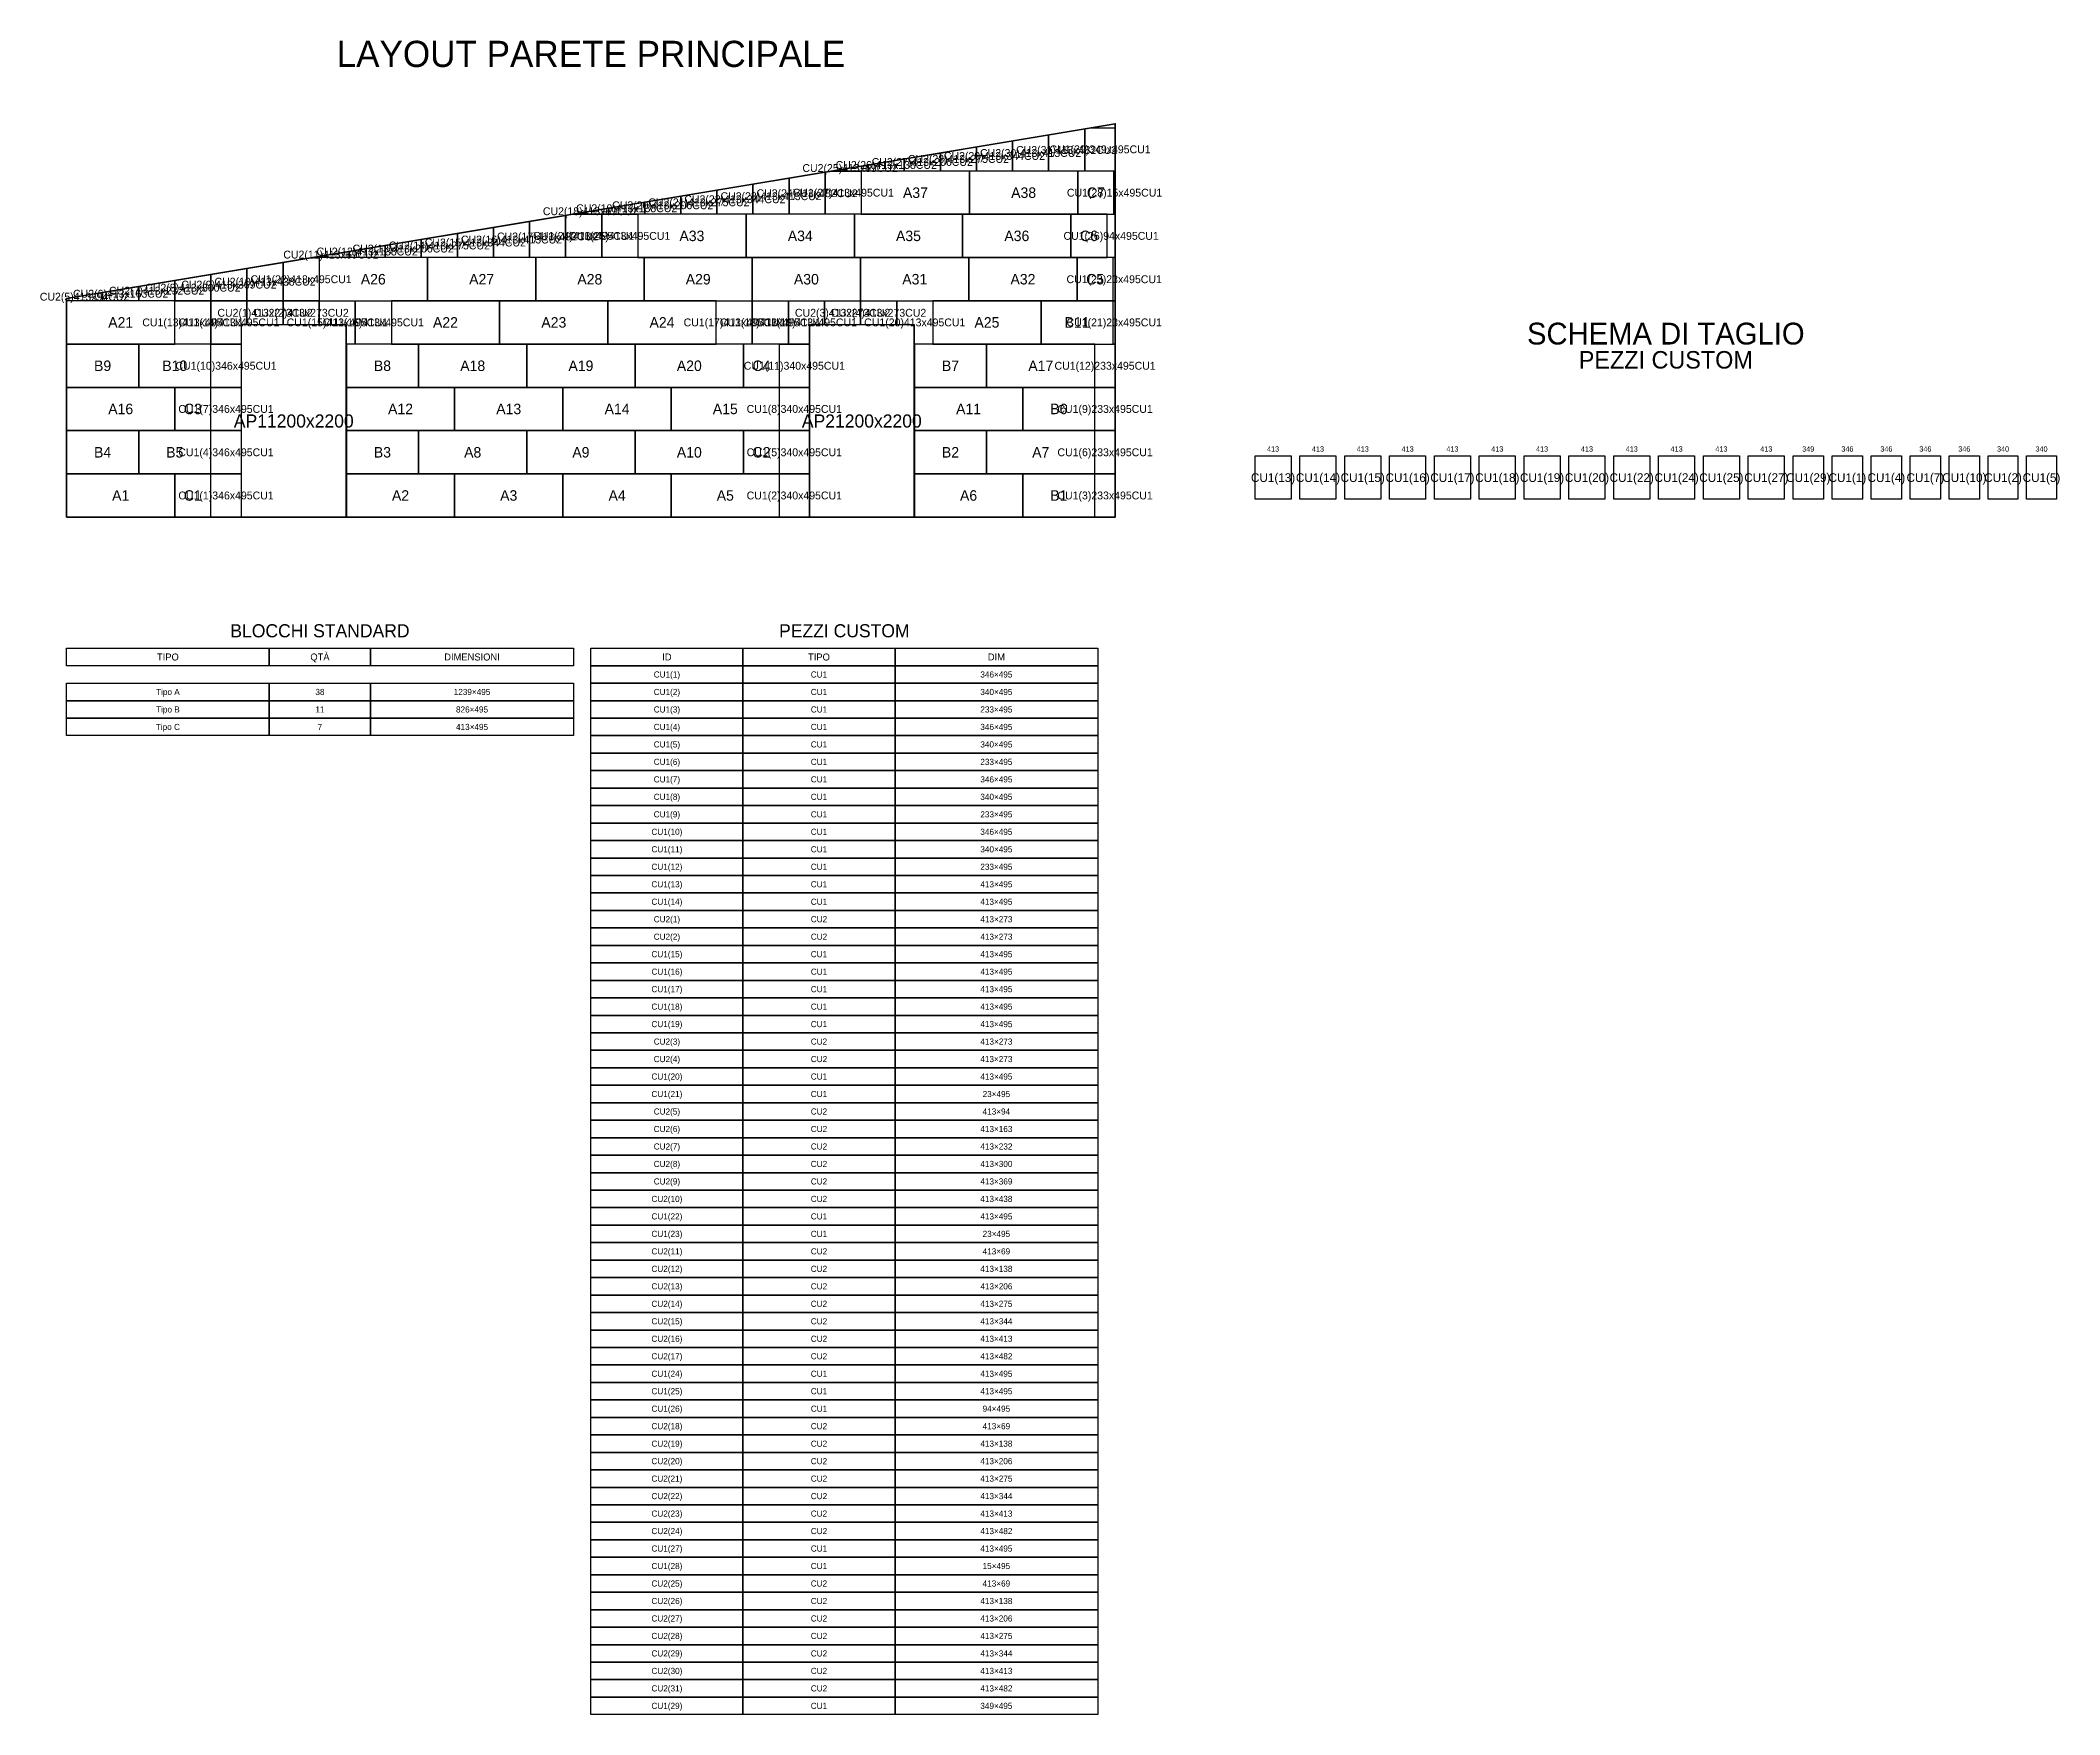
# Model space of a CAD drawing. Header units: metres. Extents: x -299 to 22806, y -29660 to 5454.
# Drawn here: x -299 to 22806, y -13700 to 5454 of the extents above; entities that cross this region are included whole.
import ezdxf
from ezdxf.enums import TextEntityAlignment as Align

# ---------------------------------------------------------------- set-up
doc = ezdxf.new("R2010")
doc.units = ezdxf.units.M
for name, color, linetype in [('APERTURE', 1, 'Continuous'), ('BLOCCHI_CUSTOM', 3, 'Continuous'), ('BLOCCHI_STD', 7, 'Continuous'), ('CARTIGLIO', 7, 'Continuous'), ('PARETE', 5, 'Continuous'), ('QUOTE', 6, 'Continuous'), ('TAGLIO', 4, 'Continuous'), ('TESTI', 7, 'Continuous')]:
    doc.layers.add(name, color=color, linetype=linetype)

msp = doc.modelspace()

# ---------------------------------------------------------------- linework, layer by layer
at = {"layer": 'APERTURE'}
for points in [[(2000, 0), (3200, 0), (3200, 2200), (2000, 2200), (2000, 0)], [(8500, 0), (9700, 0), (9700, 2200), (8500, 2200), (8500, 0)]]:
    msp.add_lwpolyline(points, close=True, dxfattribs=at)
at = {"layer": 'BLOCCHI_CUSTOM'}
for points in [[(11651, 4442), (11651, 3960), (11238, 3960), (11238, 4373), (11651, 4442)], [(11730, 4455), (12000, 4455), (12000, 3960), (11651, 3960), (11651, 4442), (11730, 4455)], [(9586, 3960), (9586, 4098), (9999, 4166), (9999, 3960), (9586, 3960)], [(10412, 4235), (10412, 3960), (9999, 3960), (9999, 4166), (10412, 4235)], [(10825, 4304), (10825, 3960), (10412, 3960), (10412, 4235), (10825, 4304)], [(11238, 4373), (11238, 3960), (10825, 3960), (10825, 4304), (11238, 4373)], [(8681, 3947), (8681, 3465), (8268, 3465), (8268, 3878), (8681, 3947)], [(8760, 3960), (9094, 3960), (9094, 3465), (8681, 3465), (8681, 3947), (8760, 3960)], [(8760, 3960), (9173, 4029), (9173, 3960), (8760, 3960)], [(9173, 3960), (9173, 4029), (9586, 4098), (9586, 3960), (9173, 3960)], [(11985, 3465), (11985, 3960), (12000, 3960), (12000, 3465), (11985, 3465)], [(7442, 3740), (7442, 3465), (7029, 3465), (7029, 3672), (7442, 3740)], [(7855, 3809), (7855, 3465), (7442, 3465), (7442, 3740), (7855, 3809)], [(8268, 3878), (8268, 3465), (7855, 3465), (7855, 3809), (8268, 3878)], [(5790, 3465), (6203, 3534), (6203, 3465), (5790, 3465)], [(6203, 3465), (6203, 3534), (6616, 3603), (6616, 3465), (6203, 3465)], [(7029, 3672), (7029, 3465), (6616, 3465), (6616, 3603), (7029, 3672)], [(4472, 3245), (4472, 2970), (4059, 2970), (4059, 3176), (4472, 3245)], [(4885, 3314), (4885, 2970), (4472, 2970), (4472, 3245), (4885, 3314)], [(5298, 3383), (5298, 2970), (4885, 2970), (4885, 3314), (5298, 3383)], [(5711, 3452), (5711, 2970), (5298, 2970), (5298, 3383), (5711, 3452)], [(5790, 3465), (6124, 3465), (6124, 2970), (5711, 2970), (5711, 3452), (5790, 3465)], [(6537, 3465), (6537, 2970), (6124, 2970), (6124, 3465), (6537, 3465)], [(11906, 2970), (11906, 3465), (12000, 3465), (12000, 2970), (11906, 2970)], [(2820, 2970), (3233, 3039), (3233, 2970), (2820, 2970)], [(3233, 2970), (3233, 3039), (3646, 3108), (3646, 2970), (3233, 2970)], [(3646, 2970), (3646, 3108), (4059, 3176), (4059, 2970), (3646, 2970)], [(1652, 2775), (1652, 2475), (1239, 2475), (1239, 2706), (1652, 2775)], [(2065, 2844), (2065, 2475), (1652, 2475), (1652, 2775), (2065, 2844)], [(2478, 2913), (2478, 2475), (2065, 2475), (2065, 2844), (2478, 2913)], [(2820, 2970), (2891, 2970), (2891, 2475), (2478, 2475), (2478, 2913), (2820, 2970)], [(11977, 2475), (11977, 2970), (12000, 2970), (12000, 2475), (11977, 2475)], [(413, 2569), (413, 2475), (0, 2475), (0, 2500), (413, 2569)], [(826, 2638), (826, 2475), (413, 2475), (413, 2569), (826, 2638)], [(1239, 2706), (1239, 2475), (826, 2475), (826, 2638), (1239, 2706)], [(1239, 1980), (1239, 2475), (1652, 2475), (1652, 1980), (1239, 1980)], [(2000, 2202), (1999, 2202), (1999, 2202), (1999, 2202), (1999, 2202), (1999, 2202), (1999, 2201), (1998, 2201), (1998, 2201), (1998, 2201), (1998, 2201), (1998, 2201), (1998, 2200), (1998, 2200), (1998, 2200), (1998, 1980), (1652, 1980), (1652, 2475), (2065, 2475), (2065, 2202), (2000, 2202), (2000, 2202), (2000, 2202)], [(2478, 2475), (2478, 2202), (2065, 2202), (2065, 2475), (2478, 2475)], [(2891, 2475), (2891, 2202), (2478, 2202), (2478, 2475), (2891, 2475)], [(3304, 2475), (3304, 1980), (3202, 1980), (3202, 2200), (3202, 2200), (3202, 2200), (3202, 2201), (3202, 2201), (3202, 2201), (3202, 2201), (3202, 2201), (3201, 2201), (3201, 2202), (3201, 2202), (3201, 2202), (3201, 2202), (3201, 2202), (3200, 2202), (3200, 2202), (3200, 2202), (2891, 2202), (2891, 2475), (3304, 2475)], [(3717, 2475), (3717, 1980), (3304, 1980), (3304, 2475), (3717, 2475)], [(7434, 1980), (7434, 2475), (7847, 2475), (7847, 1980), (7434, 1980)], [(7847, 1980), (7847, 2475), (8260, 2475), (8260, 1980), (7847, 1980)], [(8500, 2202), (8499, 2202), (8499, 2202), (8499, 2202), (8499, 2202), (8499, 2202), (8499, 2201), (8498, 2201), (8498, 2201), (8498, 2201), (8498, 2201), (8498, 2201), (8498, 2200), (8498, 2200), (8498, 2200), (8498, 1980), (8260, 1980), (8260, 2475), (8673, 2475), (8673, 2202), (8500, 2202), (8500, 2202), (8500, 2202)], [(9086, 2475), (9086, 2202), (8673, 2202), (8673, 2475), (9086, 2475)], [(9499, 2475), (9499, 2202), (9086, 2202), (9086, 2475), (9499, 2475)], [(9912, 2475), (9912, 1980), (9702, 1980), (9702, 2200), (9702, 2200), (9702, 2200), (9702, 2201), (9702, 2201), (9702, 2201), (9702, 2201), (9702, 2201), (9701, 2201), (9701, 2202), (9701, 2202), (9701, 2202), (9701, 2202), (9701, 2202), (9700, 2202), (9700, 2202), (9700, 2202), (9499, 2202), (9499, 2475), (9912, 2475)], [(11977, 2475), (12000, 2475), (12000, 1980), (11977, 1980), (11977, 2475)], [(1998, 1485), (1652, 1485), (1652, 1980), (1998, 1980), (1998, 1485)], [(8158, 1485), (8158, 1980), (8498, 1980), (8498, 1485), (8158, 1485)], [(11767, 1485), (11767, 1980), (12000, 1980), (12000, 1485), (11767, 1485)], [(1998, 990), (1652, 990), (1652, 1485), (1998, 1485), (1998, 990)], [(8158, 990), (8158, 1485), (8498, 1485), (8498, 990), (8158, 990)], [(11767, 990), (11767, 1485), (12000, 1485), (12000, 990), (11767, 990)], [(1998, 495), (1652, 495), (1652, 990), (1998, 990), (1998, 495)], [(8158, 495), (8158, 990), (8498, 990), (8498, 495), (8158, 495)], [(11767, 495), (11767, 990), (12000, 990), (12000, 495), (11767, 495)], [(1998, 0), (1652, 0), (1652, 495), (1998, 495), (1998, 0)], [(8158, 495), (8498, 495), (8498, 0), (8158, 0), (8158, 495)], [(11767, 495), (12000, 495), (12000, 0), (11767, 0), (11767, 495)]]:
    msp.add_lwpolyline(points, close=True, dxfattribs=at)
at = {"layer": 'BLOCCHI_STD'}
for points in [[(9094, 3465), (10333, 3465), (10333, 3960), (9094, 3960), (9094, 3465)], [(10333, 3465), (11572, 3465), (11572, 3960), (10333, 3960), (10333, 3465)], [(11572, 3465), (11985, 3465), (11985, 3960), (11572, 3960), (11572, 3465)], [(6537, 2970), (7776, 2970), (7776, 3465), (6537, 3465), (6537, 2970)], [(7776, 2970), (9015, 2970), (9015, 3465), (7776, 3465), (7776, 2970)], [(9015, 2970), (10254, 2970), (10254, 3465), (9015, 3465), (9015, 2970)], [(10254, 2970), (11493, 2970), (11493, 3465), (10254, 3465), (10254, 2970)], [(11493, 2970), (11906, 2970), (11906, 3465), (11493, 3465), (11493, 2970)], [(2891, 2475), (4130, 2475), (4130, 2970), (2891, 2970), (2891, 2475)], [(4130, 2475), (5369, 2475), (5369, 2970), (4130, 2970), (4130, 2475)], [(5369, 2475), (6608, 2475), (6608, 2970), (5369, 2970), (5369, 2475)], [(6608, 2475), (7847, 2475), (7847, 2970), (6608, 2970), (6608, 2475)], [(7847, 2475), (9086, 2475), (9086, 2970), (7847, 2970), (7847, 2475)], [(9086, 2475), (10325, 2475), (10325, 2970), (9086, 2970), (9086, 2475)], [(10325, 2475), (11564, 2475), (11564, 2970), (10325, 2970), (10325, 2475)], [(11564, 2475), (11977, 2475), (11977, 2970), (11564, 2970), (11564, 2475)], [(0, 1980), (1239, 1980), (1239, 2475), (0, 2475), (0, 1980)], [(3717, 1980), (4956, 1980), (4956, 2475), (3717, 2475), (3717, 1980)], [(4956, 1980), (6195, 1980), (6195, 2475), (4956, 2475), (4956, 1980)], [(6195, 1980), (7434, 1980), (7434, 2475), (6195, 2475), (6195, 1980)], [(9912, 1980), (11151, 1980), (11151, 2475), (9912, 2475), (9912, 1980)], [(11151, 1980), (11977, 1980), (11977, 2475), (11151, 2475), (11151, 1980)], [(0, 1485), (826, 1485), (826, 1980), (0, 1980), (0, 1485)], [(826, 1485), (1652, 1485), (1652, 1980), (826, 1980), (826, 1485)], [(3202, 1485), (4028, 1485), (4028, 1980), (3202, 1980), (3202, 1485)], [(4028, 1485), (5267, 1485), (5267, 1980), (4028, 1980), (4028, 1485)], [(5267, 1485), (6506, 1485), (6506, 1980), (5267, 1980), (5267, 1485)], [(6506, 1485), (7745, 1485), (7745, 1980), (6506, 1980), (6506, 1485)], [(7745, 1485), (8158, 1485), (8158, 1980), (7745, 1980), (7745, 1485)], [(9702, 1485), (10528, 1485), (10528, 1980), (9702, 1980), (9702, 1485)], [(10528, 1485), (11767, 1485), (11767, 1980), (10528, 1980), (10528, 1485)], [(0, 990), (1239, 990), (1239, 1485), (0, 1485), (0, 990)], [(1239, 990), (1652, 990), (1652, 1485), (1239, 1485), (1239, 990)], [(3202, 990), (4441, 990), (4441, 1485), (3202, 1485), (3202, 990)], [(4441, 990), (5680, 990), (5680, 1485), (4441, 1485), (4441, 990)], [(5680, 990), (6919, 990), (6919, 1485), (5680, 1485), (5680, 990)], [(6919, 990), (8158, 990), (8158, 1485), (6919, 1485), (6919, 990)], [(9702, 990), (10941, 990), (10941, 1485), (9702, 1485), (9702, 990)], [(10941, 990), (11767, 990), (11767, 1485), (10941, 1485), (10941, 990)], [(0, 495), (826, 495), (826, 990), (0, 990), (0, 495)], [(826, 495), (1652, 495), (1652, 990), (826, 990), (826, 495)], [(3202, 495), (4028, 495), (4028, 990), (3202, 990), (3202, 495)], [(4028, 495), (5267, 495), (5267, 990), (4028, 990), (4028, 495)], [(5267, 495), (6506, 495), (6506, 990), (5267, 990), (5267, 495)], [(6506, 495), (7745, 495), (7745, 990), (6506, 990), (6506, 495)], [(7745, 495), (8158, 495), (8158, 990), (7745, 990), (7745, 495)], [(9702, 495), (10528, 495), (10528, 990), (9702, 990), (9702, 495)], [(10528, 495), (11767, 495), (11767, 990), (10528, 990), (10528, 495)], [(0, 0), (1239, 0), (1239, 495), (0, 495), (0, 0)], [(1239, 0), (1652, 0), (1652, 495), (1239, 495), (1239, 0)], [(3202, 0), (4441, 0), (4441, 495), (3202, 495), (3202, 0)], [(4441, 0), (5680, 0), (5680, 495), (4441, 495), (4441, 0)], [(5680, 0), (6919, 0), (6919, 495), (5680, 495), (5680, 0)], [(6919, 0), (8158, 0), (8158, 495), (6919, 495), (6919, 0)], [(9702, 0), (10941, 0), (10941, 495), (9702, 495), (9702, 0)], [(10941, 0), (11767, 0), (11767, 495), (10941, 495), (10941, 0)]]:
    msp.add_lwpolyline(points, dxfattribs=at)
at = {"layer": 'CARTIGLIO'}
for points in [[(0, -1500), (2320, -1500), (2320, -1700), (0, -1700), (0, -1500)], [(2320, -1500), (3480, -1500), (3480, -1700), (2320, -1700), (2320, -1500)], [(3480, -1500), (5800, -1500), (5800, -1700), (3480, -1700), (3480, -1500)], [(6000, -1500), (7740, -1500), (7740, -1700), (6000, -1700), (6000, -1500)], [(7740, -1500), (9480, -1500), (9480, -1700), (7740, -1700), (7740, -1500)], [(9480, -1500), (11800, -1500), (11800, -1700), (9480, -1700), (9480, -1500)], [(6000, -1700), (7740, -1700), (7740, -1900), (6000, -1900), (6000, -1700)], [(7740, -1700), (9480, -1700), (9480, -1900), (7740, -1900), (7740, -1700)], [(9480, -1700), (11800, -1700), (11800, -1900), (9480, -1900), (9480, -1700)], [(0, -1900), (2320, -1900), (2320, -2100), (0, -2100), (0, -1900)], [(2320, -1900), (3480, -1900), (3480, -2100), (2320, -2100), (2320, -1900)], [(3480, -1900), (5800, -1900), (5800, -2100), (3480, -2100), (3480, -1900)], [(6000, -1900), (7740, -1900), (7740, -2100), (6000, -2100), (6000, -1900)], [(7740, -1900), (9480, -1900), (9480, -2100), (7740, -2100), (7740, -1900)], [(9480, -1900), (11800, -1900), (11800, -2100), (9480, -2100), (9480, -1900)], [(0, -2100), (2320, -2100), (2320, -2300), (0, -2300), (0, -2100)], [(0, -2300), (2320, -2300), (2320, -2500), (0, -2500), (0, -2300)], [(2320, -2100), (3480, -2100), (3480, -2300), (2320, -2300), (2320, -2100)], [(2320, -2300), (3480, -2300), (3480, -2500), (2320, -2500), (2320, -2300)], [(3480, -2100), (5800, -2100), (5800, -2300), (3480, -2300), (3480, -2100)], [(3480, -2300), (5800, -2300), (5800, -2500), (3480, -2500), (3480, -2300)], [(6000, -2100), (7740, -2100), (7740, -2300), (6000, -2300), (6000, -2100)], [(6000, -2300), (7740, -2300), (7740, -2500), (6000, -2500), (6000, -2300)], [(7740, -2100), (9480, -2100), (9480, -2300), (7740, -2300), (7740, -2100)], [(7740, -2300), (9480, -2300), (9480, -2500), (7740, -2500), (7740, -2300)], [(9480, -2100), (11800, -2100), (11800, -2300), (9480, -2300), (9480, -2100)], [(9480, -2300), (11800, -2300), (11800, -2500), (9480, -2500), (9480, -2300)], [(6000, -2500), (7740, -2500), (7740, -2700), (6000, -2700), (6000, -2500)], [(7740, -2500), (9480, -2500), (9480, -2700), (7740, -2700), (7740, -2500)], [(9480, -2500), (11800, -2500), (11800, -2700), (9480, -2700), (9480, -2500)], [(6000, -2700), (7740, -2700), (7740, -2900), (6000, -2900), (6000, -2700)], [(7740, -2700), (9480, -2700), (9480, -2900), (7740, -2900), (7740, -2700)], [(9480, -2700), (11800, -2700), (11800, -2900), (9480, -2900), (9480, -2700)], [(6000, -2900), (7740, -2900), (7740, -3100), (6000, -3100), (6000, -2900)], [(7740, -2900), (9480, -2900), (9480, -3100), (7740, -3100), (7740, -2900)], [(9480, -2900), (11800, -2900), (11800, -3100), (9480, -3100), (9480, -2900)], [(6000, -3100), (7740, -3100), (7740, -3300), (6000, -3300), (6000, -3100)], [(7740, -3100), (9480, -3100), (9480, -3300), (7740, -3300), (7740, -3100)], [(9480, -3100), (11800, -3100), (11800, -3300), (9480, -3300), (9480, -3100)], [(6000, -3300), (7740, -3300), (7740, -3500), (6000, -3500), (6000, -3300)], [(7740, -3300), (9480, -3300), (9480, -3500), (7740, -3500), (7740, -3300)], [(9480, -3300), (11800, -3300), (11800, -3500), (9480, -3500), (9480, -3300)], [(6000, -3500), (7740, -3500), (7740, -3700), (6000, -3700), (6000, -3500)], [(7740, -3500), (9480, -3500), (9480, -3700), (7740, -3700), (7740, -3500)], [(9480, -3500), (11800, -3500), (11800, -3700), (9480, -3700), (9480, -3500)], [(6000, -3700), (7740, -3700), (7740, -3900), (6000, -3900), (6000, -3700)], [(6000, -3900), (7740, -3900), (7740, -4100), (6000, -4100), (6000, -3900)], [(7740, -3700), (9480, -3700), (9480, -3900), (7740, -3900), (7740, -3700)], [(7740, -3900), (9480, -3900), (9480, -4100), (7740, -4100), (7740, -3900)], [(9480, -3700), (11800, -3700), (11800, -3900), (9480, -3900), (9480, -3700)], [(9480, -3900), (11800, -3900), (11800, -4100), (9480, -4100), (9480, -3900)], [(6000, -4100), (7740, -4100), (7740, -4300), (6000, -4300), (6000, -4100)], [(7740, -4100), (9480, -4100), (9480, -4300), (7740, -4300), (7740, -4100)], [(9480, -4100), (11800, -4100), (11800, -4300), (9480, -4300), (9480, -4100)], [(6000, -4300), (7740, -4300), (7740, -4500), (6000, -4500), (6000, -4300)], [(7740, -4300), (9480, -4300), (9480, -4500), (7740, -4500), (7740, -4300)], [(9480, -4300), (11800, -4300), (11800, -4500), (9480, -4500), (9480, -4300)], [(6000, -4500), (7740, -4500), (7740, -4700), (6000, -4700), (6000, -4500)], [(7740, -4500), (9480, -4500), (9480, -4700), (7740, -4700), (7740, -4500)], [(9480, -4500), (11800, -4500), (11800, -4700), (9480, -4700), (9480, -4500)], [(6000, -4700), (7740, -4700), (7740, -4900), (6000, -4900), (6000, -4700)], [(7740, -4700), (9480, -4700), (9480, -4900), (7740, -4900), (7740, -4700)], [(9480, -4700), (11800, -4700), (11800, -4900), (9480, -4900), (9480, -4700)], [(6000, -4900), (7740, -4900), (7740, -5100), (6000, -5100), (6000, -4900)], [(7740, -4900), (9480, -4900), (9480, -5100), (7740, -5100), (7740, -4900)], [(9480, -4900), (11800, -4900), (11800, -5100), (9480, -5100), (9480, -4900)], [(6000, -5100), (7740, -5100), (7740, -5300), (6000, -5300), (6000, -5100)], [(6000, -5300), (7740, -5300), (7740, -5500), (6000, -5500), (6000, -5300)], [(7740, -5100), (9480, -5100), (9480, -5300), (7740, -5300), (7740, -5100)], [(7740, -5300), (9480, -5300), (9480, -5500), (7740, -5500), (7740, -5300)], [(9480, -5100), (11800, -5100), (11800, -5300), (9480, -5300), (9480, -5100)], [(9480, -5300), (11800, -5300), (11800, -5500), (9480, -5500), (9480, -5300)], [(6000, -5500), (7740, -5500), (7740, -5700), (6000, -5700), (6000, -5500)], [(7740, -5500), (9480, -5500), (9480, -5700), (7740, -5700), (7740, -5500)], [(9480, -5500), (11800, -5500), (11800, -5700), (9480, -5700), (9480, -5500)], [(6000, -5700), (7740, -5700), (7740, -5900), (6000, -5900), (6000, -5700)], [(7740, -5700), (9480, -5700), (9480, -5900), (7740, -5900), (7740, -5700)], [(9480, -5700), (11800, -5700), (11800, -5900), (9480, -5900), (9480, -5700)], [(6000, -5900), (7740, -5900), (7740, -6100), (6000, -6100), (6000, -5900)], [(7740, -5900), (9480, -5900), (9480, -6100), (7740, -6100), (7740, -5900)], [(9480, -5900), (11800, -5900), (11800, -6100), (9480, -6100), (9480, -5900)], [(6000, -6100), (7740, -6100), (7740, -6300), (6000, -6300), (6000, -6100)], [(7740, -6100), (9480, -6100), (9480, -6300), (7740, -6300), (7740, -6100)], [(9480, -6100), (11800, -6100), (11800, -6300), (9480, -6300), (9480, -6100)], [(6000, -6300), (7740, -6300), (7740, -6500), (6000, -6500), (6000, -6300)], [(7740, -6300), (9480, -6300), (9480, -6500), (7740, -6500), (7740, -6300)], [(9480, -6300), (11800, -6300), (11800, -6500), (9480, -6500), (9480, -6300)], [(6000, -6500), (7740, -6500), (7740, -6700), (6000, -6700), (6000, -6500)], [(6000, -6700), (7740, -6700), (7740, -6900), (6000, -6900), (6000, -6700)], [(7740, -6500), (9480, -6500), (9480, -6700), (7740, -6700), (7740, -6500)], [(7740, -6700), (9480, -6700), (9480, -6900), (7740, -6900), (7740, -6700)], [(9480, -6500), (11800, -6500), (11800, -6700), (9480, -6700), (9480, -6500)], [(9480, -6700), (11800, -6700), (11800, -6900), (9480, -6900), (9480, -6700)], [(6000, -6900), (7740, -6900), (7740, -7100), (6000, -7100), (6000, -6900)], [(7740, -6900), (9480, -6900), (9480, -7100), (7740, -7100), (7740, -6900)], [(9480, -6900), (11800, -6900), (11800, -7100), (9480, -7100), (9480, -6900)], [(6000, -7100), (7740, -7100), (7740, -7300), (6000, -7300), (6000, -7100)], [(7740, -7100), (9480, -7100), (9480, -7300), (7740, -7300), (7740, -7100)], [(9480, -7100), (11800, -7100), (11800, -7300), (9480, -7300), (9480, -7100)], [(6000, -7300), (7740, -7300), (7740, -7500), (6000, -7500), (6000, -7300)], [(7740, -7300), (9480, -7300), (9480, -7500), (7740, -7500), (7740, -7300)], [(9480, -7300), (11800, -7300), (11800, -7500), (9480, -7500), (9480, -7300)], [(6000, -7500), (7740, -7500), (7740, -7700), (6000, -7700), (6000, -7500)], [(7740, -7500), (9480, -7500), (9480, -7700), (7740, -7700), (7740, -7500)], [(9480, -7500), (11800, -7500), (11800, -7700), (9480, -7700), (9480, -7500)], [(6000, -7700), (7740, -7700), (7740, -7900), (6000, -7900), (6000, -7700)], [(7740, -7700), (9480, -7700), (9480, -7900), (7740, -7900), (7740, -7700)], [(9480, -7700), (11800, -7700), (11800, -7900), (9480, -7900), (9480, -7700)], [(6000, -7900), (7740, -7900), (7740, -8100), (6000, -8100), (6000, -7900)], [(7740, -7900), (9480, -7900), (9480, -8100), (7740, -8100), (7740, -7900)], [(9480, -7900), (11800, -7900), (11800, -8100), (9480, -8100), (9480, -7900)], [(6000, -8100), (7740, -8100), (7740, -8300), (6000, -8300), (6000, -8100)], [(6000, -8300), (7740, -8300), (7740, -8500), (6000, -8500), (6000, -8300)], [(7740, -8100), (9480, -8100), (9480, -8300), (7740, -8300), (7740, -8100)], [(7740, -8300), (9480, -8300), (9480, -8500), (7740, -8500), (7740, -8300)], [(9480, -8100), (11800, -8100), (11800, -8300), (9480, -8300), (9480, -8100)], [(9480, -8300), (11800, -8300), (11800, -8500), (9480, -8500), (9480, -8300)], [(6000, -8500), (7740, -8500), (7740, -8700), (6000, -8700), (6000, -8500)], [(7740, -8500), (9480, -8500), (9480, -8700), (7740, -8700), (7740, -8500)], [(9480, -8500), (11800, -8500), (11800, -8700), (9480, -8700), (9480, -8500)], [(6000, -8700), (7740, -8700), (7740, -8900), (6000, -8900), (6000, -8700)], [(7740, -8700), (9480, -8700), (9480, -8900), (7740, -8900), (7740, -8700)], [(9480, -8700), (11800, -8700), (11800, -8900), (9480, -8900), (9480, -8700)], [(6000, -8900), (7740, -8900), (7740, -9100), (6000, -9100), (6000, -8900)], [(7740, -8900), (9480, -8900), (9480, -9100), (7740, -9100), (7740, -8900)], [(9480, -8900), (11800, -8900), (11800, -9100), (9480, -9100), (9480, -8900)], [(6000, -9100), (7740, -9100), (7740, -9300), (6000, -9300), (6000, -9100)], [(7740, -9100), (9480, -9100), (9480, -9300), (7740, -9300), (7740, -9100)], [(9480, -9100), (11800, -9100), (11800, -9300), (9480, -9300), (9480, -9100)], [(6000, -9300), (7740, -9300), (7740, -9500), (6000, -9500), (6000, -9300)], [(7740, -9300), (9480, -9300), (9480, -9500), (7740, -9500), (7740, -9300)], [(9480, -9300), (11800, -9300), (11800, -9500), (9480, -9500), (9480, -9300)], [(6000, -9500), (7740, -9500), (7740, -9700), (6000, -9700), (6000, -9500)], [(6000, -9700), (7740, -9700), (7740, -9900), (6000, -9900), (6000, -9700)], [(7740, -9500), (9480, -9500), (9480, -9700), (7740, -9700), (7740, -9500)], [(7740, -9700), (9480, -9700), (9480, -9900), (7740, -9900), (7740, -9700)], [(9480, -9500), (11800, -9500), (11800, -9700), (9480, -9700), (9480, -9500)], [(9480, -9700), (11800, -9700), (11800, -9900), (9480, -9900), (9480, -9700)], [(6000, -9900), (7740, -9900), (7740, -10100), (6000, -10100), (6000, -9900)], [(7740, -9900), (9480, -9900), (9480, -10100), (7740, -10100), (7740, -9900)], [(9480, -9900), (11800, -9900), (11800, -10100), (9480, -10100), (9480, -9900)], [(6000, -10100), (7740, -10100), (7740, -10300), (6000, -10300), (6000, -10100)], [(7740, -10100), (9480, -10100), (9480, -10300), (7740, -10300), (7740, -10100)], [(9480, -10100), (11800, -10100), (11800, -10300), (9480, -10300), (9480, -10100)], [(6000, -10300), (7740, -10300), (7740, -10500), (6000, -10500), (6000, -10300)], [(7740, -10300), (9480, -10300), (9480, -10500), (7740, -10500), (7740, -10300)], [(9480, -10300), (11800, -10300), (11800, -10500), (9480, -10500), (9480, -10300)], [(6000, -10500), (7740, -10500), (7740, -10700), (6000, -10700), (6000, -10500)], [(7740, -10500), (9480, -10500), (9480, -10700), (7740, -10700), (7740, -10500)], [(9480, -10500), (11800, -10500), (11800, -10700), (9480, -10700), (9480, -10500)], [(6000, -10700), (7740, -10700), (7740, -10900), (6000, -10900), (6000, -10700)], [(7740, -10700), (9480, -10700), (9480, -10900), (7740, -10900), (7740, -10700)], [(9480, -10700), (11800, -10700), (11800, -10900), (9480, -10900), (9480, -10700)], [(6000, -10900), (7740, -10900), (7740, -11100), (6000, -11100), (6000, -10900)], [(7740, -10900), (9480, -10900), (9480, -11100), (7740, -11100), (7740, -10900)], [(9480, -10900), (11800, -10900), (11800, -11100), (9480, -11100), (9480, -10900)], [(6000, -11100), (7740, -11100), (7740, -11300), (6000, -11300), (6000, -11100)], [(6000, -11300), (7740, -11300), (7740, -11500), (6000, -11500), (6000, -11300)], [(7740, -11100), (9480, -11100), (9480, -11300), (7740, -11300), (7740, -11100)], [(7740, -11300), (9480, -11300), (9480, -11500), (7740, -11500), (7740, -11300)], [(9480, -11100), (11800, -11100), (11800, -11300), (9480, -11300), (9480, -11100)], [(9480, -11300), (11800, -11300), (11800, -11500), (9480, -11500), (9480, -11300)], [(6000, -11500), (7740, -11500), (7740, -11700), (6000, -11700), (6000, -11500)], [(7740, -11500), (9480, -11500), (9480, -11700), (7740, -11700), (7740, -11500)], [(9480, -11500), (11800, -11500), (11800, -11700), (9480, -11700), (9480, -11500)], [(6000, -11700), (7740, -11700), (7740, -11900), (6000, -11900), (6000, -11700)], [(7740, -11700), (9480, -11700), (9480, -11900), (7740, -11900), (7740, -11700)], [(9480, -11700), (11800, -11700), (11800, -11900), (9480, -11900), (9480, -11700)], [(6000, -11900), (7740, -11900), (7740, -12100), (6000, -12100), (6000, -11900)], [(7740, -11900), (9480, -11900), (9480, -12100), (7740, -12100), (7740, -11900)], [(9480, -11900), (11800, -11900), (11800, -12100), (9480, -12100), (9480, -11900)], [(6000, -12100), (7740, -12100), (7740, -12300), (6000, -12300), (6000, -12100)], [(7740, -12100), (9480, -12100), (9480, -12300), (7740, -12300), (7740, -12100)], [(9480, -12100), (11800, -12100), (11800, -12300), (9480, -12300), (9480, -12100)], [(6000, -12300), (7740, -12300), (7740, -12500), (6000, -12500), (6000, -12300)], [(7740, -12300), (9480, -12300), (9480, -12500), (7740, -12500), (7740, -12300)], [(9480, -12300), (11800, -12300), (11800, -12500), (9480, -12500), (9480, -12300)], [(6000, -12500), (7740, -12500), (7740, -12700), (6000, -12700), (6000, -12500)], [(6000, -12700), (7740, -12700), (7740, -12900), (6000, -12900), (6000, -12700)], [(7740, -12500), (9480, -12500), (9480, -12700), (7740, -12700), (7740, -12500)], [(7740, -12700), (9480, -12700), (9480, -12900), (7740, -12900), (7740, -12700)], [(9480, -12500), (11800, -12500), (11800, -12700), (9480, -12700), (9480, -12500)], [(9480, -12700), (11800, -12700), (11800, -12900), (9480, -12900), (9480, -12700)], [(6000, -12900), (7740, -12900), (7740, -13100), (6000, -13100), (6000, -12900)], [(7740, -12900), (9480, -12900), (9480, -13100), (7740, -13100), (7740, -12900)], [(9480, -12900), (11800, -12900), (11800, -13100), (9480, -13100), (9480, -12900)], [(6000, -13100), (7740, -13100), (7740, -13300), (6000, -13300), (6000, -13100)], [(7740, -13100), (9480, -13100), (9480, -13300), (7740, -13300), (7740, -13100)], [(9480, -13100), (11800, -13100), (11800, -13300), (9480, -13300), (9480, -13100)], [(6000, -13300), (7740, -13300), (7740, -13500), (6000, -13500), (6000, -13300)], [(7740, -13300), (9480, -13300), (9480, -13500), (7740, -13500), (7740, -13300)], [(9480, -13300), (11800, -13300), (11800, -13500), (9480, -13500), (9480, -13300)], [(6000, -13500), (7740, -13500), (7740, -13700), (6000, -13700), (6000, -13500)], [(7740, -13500), (9480, -13500), (9480, -13700), (7740, -13700), (7740, -13500)], [(9480, -13500), (11800, -13500), (11800, -13700), (9480, -13700), (9480, -13500)]]:
    msp.add_lwpolyline(points, dxfattribs=at)
at = {"layer": 'PARETE', "lineweight": 100}
msp.add_lwpolyline([(0, 0), (12000, 0), (12000, 4500), (0, 2500), (0, 0)], close=True, dxfattribs=at)
at = {"layer": 'TAGLIO'}
for points in [[(13600, 700), (14013, 700), (14013, 205), (13600, 205), (13600, 700)], [(14113, 700), (14526, 700), (14526, 205), (14113, 205), (14113, 700)], [(14626, 700), (15039, 700), (15039, 205), (14626, 205), (14626, 700)], [(15139, 700), (15552, 700), (15552, 205), (15139, 205), (15139, 700)], [(15652, 700), (16065, 700), (16065, 205), (15652, 205), (15652, 700)], [(16165, 700), (16578, 700), (16578, 205), (16165, 205), (16165, 700)], [(16678, 700), (17091, 700), (17091, 205), (16678, 205), (16678, 700)], [(17191, 700), (17604, 700), (17604, 205), (17191, 205), (17191, 700)], [(17704, 700), (18117, 700), (18117, 205), (17704, 205), (17704, 700)], [(18217, 700), (18630, 700), (18630, 205), (18217, 205), (18217, 700)], [(18730, 700), (19143, 700), (19143, 205), (18730, 205), (18730, 700)], [(19243, 700), (19656, 700), (19656, 205), (19243, 205), (19243, 700)], [(19756, 700), (20105, 700), (20105, 205), (19756, 205), (19756, 700)], [(20205, 700), (20551, 700), (20551, 205), (20205, 205), (20205, 700)], [(20651, 700), (20997, 700), (20997, 205), (20651, 205), (20651, 700)], [(21097, 700), (21443, 700), (21443, 205), (21097, 205), (21097, 700)], [(21543, 700), (21889, 700), (21889, 205), (21543, 205), (21543, 700)], [(21989, 700), (22329, 700), (22329, 205), (21989, 205), (21989, 700)], [(22429, 700), (22769, 700), (22769, 205), (22429, 205), (22429, 700)]]:
    msp.add_lwpolyline(points, dxfattribs=at)

# ---------------------------------------------------------------- texts
at = {"layer": 'QUOTE'}
for s, p in [('413', (13806, 780)), ('413', (14320, 780)), ('413', (14832, 780)), ('413', (15346, 780)), ('413', (15858, 780)), ('413', (16372, 780)), ('413', (16884, 780)), ('413', (17398, 780)), ('413', (17910, 780)), ('413', (18424, 780)), ('413', (18936, 780)), ('413', (19450, 780)), ('349', (19930, 780)), ('346', (20378, 780)), ('346', (20824, 780)), ('346', (21270, 780)), ('346', (21716, 780)), ('340', (22159, 780)), ('340', (22599, 780))]:
    msp.add_text(s, height=60, dxfattribs=at).set_placement(p, align=Align.MIDDLE_CENTER)
at = {"layer": 'TESTI'}
for s, height, p in [('LAYOUT PARETE PRINCIPALE', 300, (6000, 5300)), ('CU2(29)413x344CU2', 90, (10618, 4132)), ('CU2(30)413x413CU2', 90, (11032, 4166)), ('CU2(31)413x482CU2', 90, (11444, 4201)), ('CU1(29)349x495CU1', 90, (11826, 4208)), ('CU2(25)413x69CU2', 90, (8966, 3994)), ('CU2(26)413x138CU2', 90, (9380, 4029)), ('CU2(27)413x206CU2', 90, (9792, 4063)), ('CU2(28)413x275CU2', 90, (10206, 4098)), ('CU2(23)413x413CU2', 90, (8062, 3672)), ('CU2(24)413x482CU2', 90, (8474, 3706)), ('CU1(27)413x495CU1', 90, (8888, 3712)), ('A37', 120, (9714, 3712)), ('A38', 120, (10952, 3712)), ('CU1(28)15x495CU1', 90, (11992, 3712)), ('C7', 120, (11778, 3712)), ('CU2(18)413x69CU2', 90, (5996, 3500)), ('CU2(19)413x138CU2', 90, (6410, 3534)), ('CU2(20)413x206CU2', 90, (6822, 3568)), ('CU2(21)413x275CU2', 90, (7236, 3602)), ('CU2(22)413x344CU2', 90, (7648, 3637)), ('CU2(17)413x482CU2', 90, (5504, 3211)), ('CU1(24)413x495CU1', 90, (5918, 3218)), ('CU1(25)413x495CU1', 90, (6330, 3218)), ('A33', 120, (7156, 3218)), ('A34', 120, (8396, 3218)), ('A35', 120, (9634, 3218)), ('A36', 120, (10874, 3218)), ('CU1(26)94x495CU1', 90, (11953, 3218)), ('C6', 120, (11700, 3218)), ('CU2(11)413x69CU2', 90, (3026, 3004)), ('CU2(12)413x138CU2', 90, (3440, 3039)), ('CU2(13)413x206CU2', 90, (3852, 3073)), ('CU2(14)413x275CU2', 90, (4266, 3108)), ('CU2(15)413x344CU2', 90, (4678, 3142)), ('CU2(16)413x413CU2', 90, (5092, 3176)), ('A26', 120, (3510, 2722)), ('A27', 120, (4750, 2722)), ('A28', 120, (5988, 2722)), ('A29', 120, (7228, 2722)), ('A30', 120, (8466, 2722)), ('A31', 120, (9706, 2722)), ('A32', 120, (10944, 2722)), ('C5', 120, (11770, 2722)), ('CU2(5)413x94CU2', 90, (206, 2522)), ('CU2(6)413x163CU2', 90, (620, 2556)), ('CU2(7)413x232CU2', 90, (1032, 2591)), ('CU2(8)413x300CU2', 90, (1446, 2625)), ('CU2(9)413x369CU2', 90, (1858, 2660)), ('CU2(10)413x438CU2', 90, (2272, 2694)), ('CU1(22)413x495CU1', 90, (2684, 2722)), ('CU1(23)23x495CU1', 90, (11988, 2722)), ('CU2(1)413x273CU2', 90, (2272, 2338)), ('CU2(2)413x273CU2', 90, (2684, 2338)), ('CU2(3)413x273CU2', 90, (8880, 2338)), ('CU2(4)413x273CU2', 90, (9292, 2338)), ('A21', 120, (620, 2228)), ('CU1(13)413x495CU1', 90, (1446, 2228)), ('CU1(14)413x495CU1', 90, (1858, 2228)), ('CU1(15)413x495CU1', 90, (3098, 2228)), ('CU1(16)413x495CU1', 90, (3510, 2228)), ('A22', 120, (4336, 2228)), ('A23', 120, (5576, 2228)), ('A24', 120, (6814, 2228)), ('CU1(17)413x495CU1', 90, (7640, 2228)), ('CU1(18)413x495CU1', 90, (8054, 2228)), ('CU1(19)413x495CU1', 90, (8466, 2228)), ('CU1(20)413x495CU1', 90, (9706, 2228)), ('A25', 120, (10532, 2228)), ('B11', 120, (11564, 2228)), ('CU1(21)23x495CU1', 90, (11988, 2228)), ('SCHEMA DI TAGLIO', 250, (18300, 2100)), ('PEZZI CUSTOM', 200, (18300, 1800)), ('B9', 120, (413, 1732)), ('B10', 120, (1239, 1732)), ('CU1(10)346x495CU1', 90, (1825, 1732)), ('B8', 120, (3615, 1732)), ('A18', 120, (4648, 1732)), ('A19', 120, (5886, 1732)), ('A20', 120, (7126, 1732)), ('CU1(11)340x495CU1', 90, (8328, 1732)), ('C4', 120, (7952, 1732)), ('B7', 120, (10115, 1732)), ('A17', 120, (11148, 1732)), ('CU1(12)233x495CU1', 90, (11884, 1732)), ('A16', 120, (620, 1238)), ('CU1(7)346x495CU1', 90, (1825, 1238)), ('C3', 120, (1446, 1238)), ('AP11200x2200', 150, (2600, 1100)), ('A12', 120, (3822, 1238)), ('A13', 120, (5060, 1238)), ('A14', 120, (6300, 1238)), ('A15', 120, (7538, 1238)), ('CU1(8)340x495CU1', 90, (8328, 1238)), ('AP21200x2200', 150, (9100, 1100)), ('A11', 120, (10322, 1238)), ('B6', 120, (11354, 1238)), ('CU1(9)233x495CU1', 90, (11884, 1238)), ('B4', 120, (413, 742)), ('B5', 120, (1239, 742)), ('CU1(4)346x495CU1', 90, (1825, 742)), ('B3', 120, (3615, 742)), ('A8', 120, (4648, 742)), ('A9', 120, (5886, 742)), ('A10', 120, (7126, 742)), ('CU1(5)340x495CU1', 90, (8328, 742)), ('C2', 120, (7952, 742)), ('B2', 120, (10115, 742)), ('A7', 120, (11148, 742)), ('CU1(6)233x495CU1', 90, (11884, 742)), ('CU1(13)', 100, (13806, 452)), ('CU1(14)', 100, (14320, 452)), ('CU1(15)', 100, (14832, 452)), ('CU1(16)', 100, (15346, 452)), ('CU1(17)', 100, (15858, 452)), ('CU1(18)', 100, (16372, 452)), ('CU1(19)', 100, (16884, 452)), ('CU1(20)', 100, (17398, 452)), ('CU1(22)', 100, (17910, 452)), ('CU1(24)', 100, (18424, 452)), ('CU1(25)', 100, (18936, 452)), ('CU1(27)', 100, (19450, 452)), ('CU1(29)', 100, (19930, 452)), ('CU1(1)', 100, (20378, 452)), ('CU1(4)', 100, (20824, 452)), ('CU1(7)', 100, (21270, 452)), ('CU1(10)', 100, (21716, 452)), ('CU1(2)', 100, (22159, 452)), ('CU1(5)', 100, (22599, 452)), ('A1', 120, (620, 248)), ('CU1(1)346x495CU1', 90, (1825, 248)), ('C1', 120, (1446, 248)), ('A2', 120, (3822, 248)), ('A3', 120, (5060, 248)), ('A4', 120, (6300, 248)), ('A5', 120, (7538, 248)), ('CU1(2)340x495CU1', 90, (8328, 248)), ('A6', 120, (10322, 248)), ('B1', 120, (11354, 248)), ('CU1(3)233x495CU1', 90, (11884, 248)), ('BLOCCHI STANDARD', 150, (2900, -1300)), ('PEZZI CUSTOM', 150, (8900, -1300)), ('TIPO', 80, (1160, -1600)), ('QTÀ', 80, (2900, -1600)), ('DIMENSIONI', 80, (4640, -1600)), ('ID', 80, (6870, -1600)), ('TIPO', 80, (8610, -1600)), ('DIM', 80, (10640, -1600)), ('CU1(1)', 70, (6870, -1800)), ('CU1', 70, (8610, -1800)), ('346×495', 70, (10640, -1800)), ('Tipo A', 70, (1160, -2000)), ('38', 70, (2900, -2000)), ('1239×495', 70, (4640, -2000)), ('CU1(2)', 70, (6870, -2000)), ('CU1', 70, (8610, -2000)), ('340×495', 70, (10640, -2000)), ('Tipo B', 70, (1160, -2200)), ('11', 70, (2900, -2200)), ('826×495', 70, (4640, -2200)), ('CU1(3)', 70, (6870, -2200)), ('CU1', 70, (8610, -2200)), ('233×495', 70, (10640, -2200)), ('Tipo C', 70, (1160, -2400)), ('7', 70, (2900, -2400)), ('413×495', 70, (4640, -2400)), ('CU1(4)', 70, (6870, -2400)), ('CU1', 70, (8610, -2400)), ('346×495', 70, (10640, -2400)), ('CU1(5)', 70, (6870, -2600)), ('CU1(6)', 70, (6870, -2800)), ('CU1', 70, (8610, -2600)), ('CU1', 70, (8610, -2800)), ('340×495', 70, (10640, -2600)), ('233×495', 70, (10640, -2800)), ('CU1(7)', 70, (6870, -3000)), ('CU1', 70, (8610, -3000)), ('346×495', 70, (10640, -3000)), ('CU1(8)', 70, (6870, -3200)), ('CU1', 70, (8610, -3200)), ('340×495', 70, (10640, -3200)), ('CU1(9)', 70, (6870, -3400)), ('CU1', 70, (8610, -3400)), ('233×495', 70, (10640, -3400)), ('CU1(10)', 70, (6870, -3600)), ('CU1', 70, (8610, -3600)), ('346×495', 70, (10640, -3600)), ('CU1(11)', 70, (6870, -3800)), ('CU1', 70, (8610, -3800)), ('340×495', 70, (10640, -3800)), ('CU1(12)', 70, (6870, -4000)), ('CU1', 70, (8610, -4000)), ('233×495', 70, (10640, -4000)), ('CU1(13)', 70, (6870, -4200)), ('CU1(14)', 70, (6870, -4400)), ('CU1', 70, (8610, -4200)), ('CU1', 70, (8610, -4400)), ('413×495', 70, (10640, -4200)), ('413×495', 70, (10640, -4400)), ('CU2(1)', 70, (6870, -4600)), ('CU2', 70, (8610, -4600)), ('413×273', 70, (10640, -4600)), ('CU2(2)', 70, (6870, -4800)), ('CU2', 70, (8610, -4800)), ('413×273', 70, (10640, -4800)), ('CU1(15)', 70, (6870, -5000)), ('CU1', 70, (8610, -5000)), ('413×495', 70, (10640, -5000)), ('CU1(16)', 70, (6870, -5200)), ('CU1', 70, (8610, -5200)), ('413×495', 70, (10640, -5200)), ('CU1(17)', 70, (6870, -5400)), ('CU1', 70, (8610, -5400)), ('413×495', 70, (10640, -5400)), ('CU1(18)', 70, (6870, -5600)), ('CU1(19)', 70, (6870, -5800)), ('CU1', 70, (8610, -5600)), ('CU1', 70, (8610, -5800)), ('413×495', 70, (10640, -5600)), ('413×495', 70, (10640, -5800)), ('CU2(3)', 70, (6870, -6000)), ('CU2', 70, (8610, -6000)), ('413×273', 70, (10640, -6000)), ('CU2(4)', 70, (6870, -6200)), ('CU2', 70, (8610, -6200)), ('413×273', 70, (10640, -6200)), ('CU1(20)', 70, (6870, -6400)), ('CU1', 70, (8610, -6400)), ('413×495', 70, (10640, -6400)), ('CU1(21)', 70, (6870, -6600)), ('CU1', 70, (8610, -6600)), ('23×495', 70, (10640, -6600)), ('CU2(5)', 70, (6870, -6800)), ('CU2', 70, (8610, -6800)), ('413×94', 70, (10640, -6800)), ('CU2(6)', 70, (6870, -7000)), ('CU2(7)', 70, (6870, -7200)), ('CU2', 70, (8610, -7000)), ('413×163', 70, (10640, -7000)), ('CU2(8)', 70, (6870, -7400)), ('CU2', 70, (8610, -7200)), ('CU2', 70, (8610, -7400)), ('413×232', 70, (10640, -7200)), ('413×300', 70, (10640, -7400)), ('CU2(9)', 70, (6870, -7600)), ('CU2', 70, (8610, -7600)), ('413×369', 70, (10640, -7600)), ('CU2(10)', 70, (6870, -7800)), ('CU2', 70, (8610, -7800)), ('413×438', 70, (10640, -7800)), ('CU1(22)', 70, (6870, -8000)), ('CU1', 70, (8610, -8000)), ('413×495', 70, (10640, -8000)), ('CU1(23)', 70, (6870, -8200)), ('CU1', 70, (8610, -8200)), ('23×495', 70, (10640, -8200)), ('CU2(11)', 70, (6870, -8400)), ('CU2', 70, (8610, -8400)), ('413×69', 70, (10640, -8400)), ('CU2(12)', 70, (6870, -8600)), ('CU2(13)', 70, (6870, -8800)), ('CU2', 70, (8610, -8600)), ('CU2', 70, (8610, -8800)), ('413×138', 70, (10640, -8600)), ('413×206', 70, (10640, -8800)), ('CU2(14)', 70, (6870, -9000)), ('CU2', 70, (8610, -9000)), ('413×275', 70, (10640, -9000)), ('CU2(15)', 70, (6870, -9200)), ('CU2', 70, (8610, -9200)), ('413×344', 70, (10640, -9200)), ('CU2(16)', 70, (6870, -9400)), ('CU2', 70, (8610, -9400)), ('413×413', 70, (10640, -9400)), ('CU2(17)', 70, (6870, -9600)), ('CU2', 70, (8610, -9600)), ('413×482', 70, (10640, -9600)), ('CU1(24)', 70, (6870, -9800)), ('CU1', 70, (8610, -9800)), ('413×495', 70, (10640, -9800)), ('CU1(25)', 70, (6870, -10000)), ('CU1(26)', 70, (6870, -10200)), ('CU1', 70, (8610, -10000)), ('CU1', 70, (8610, -10200)), ('413×495', 70, (10640, -10000)), ('94×495', 70, (10640, -10200)), ('CU2(18)', 70, (6870, -10400)), ('CU2', 70, (8610, -10400)), ('413×69', 70, (10640, -10400)), ('CU2(19)', 70, (6870, -10600)), ('CU2', 70, (8610, -10600)), ('413×138', 70, (10640, -10600)), ('CU2(20)', 70, (6870, -10800)), ('CU2', 70, (8610, -10800)), ('413×206', 70, (10640, -10800)), ('CU2(21)', 70, (6870, -11000)), ('CU2', 70, (8610, -11000)), ('413×275', 70, (10640, -11000)), ('CU2(22)', 70, (6870, -11200)), ('CU2', 70, (8610, -11200)), ('413×344', 70, (10640, -11200)), ('CU2(23)', 70, (6870, -11400)), ('CU2', 70, (8610, -11400)), ('413×413', 70, (10640, -11400)), ('CU2(24)', 70, (6870, -11600)), ('CU1(27)', 70, (6870, -11800)), ('CU2', 70, (8610, -11600)), ('CU1', 70, (8610, -11800)), ('413×482', 70, (10640, -11600)), ('413×495', 70, (10640, -11800)), ('CU1(28)', 70, (6870, -12000)), ('CU1', 70, (8610, -12000)), ('15×495', 70, (10640, -12000)), ('CU2(25)', 70, (6870, -12200)), ('CU2', 70, (8610, -12200)), ('413×69', 70, (10640, -12200)), ('CU2(26)', 70, (6870, -12400)), ('CU2', 70, (8610, -12400)), ('413×138', 70, (10640, -12400)), ('CU2(27)', 70, (6870, -12600)), ('CU2', 70, (8610, -12600)), ('413×206', 70, (10640, -12600)), ('CU2(28)', 70, (6870, -12800)), ('CU2', 70, (8610, -12800)), ('413×275', 70, (10640, -12800)), ('CU2(29)', 70, (6870, -13000)), ('CU2(30)', 70, (6870, -13200)), ('CU2', 70, (8610, -13000)), ('CU2', 70, (8610, -13200)), ('413×344', 70, (10640, -13000)), ('413×413', 70, (10640, -13200)), ('CU2(31)', 70, (6870, -13400)), ('CU2', 70, (8610, -13400)), ('413×482', 70, (10640, -13400)), ('CU1(29)', 70, (6870, -13600)), ('CU1', 70, (8610, -13600)), ('349×495', 70, (10640, -13600))]:
    msp.add_text(s, height=height, dxfattribs=at).set_placement(p, align=Align.MIDDLE_CENTER)

doc.saveas('drawing.dxf')
